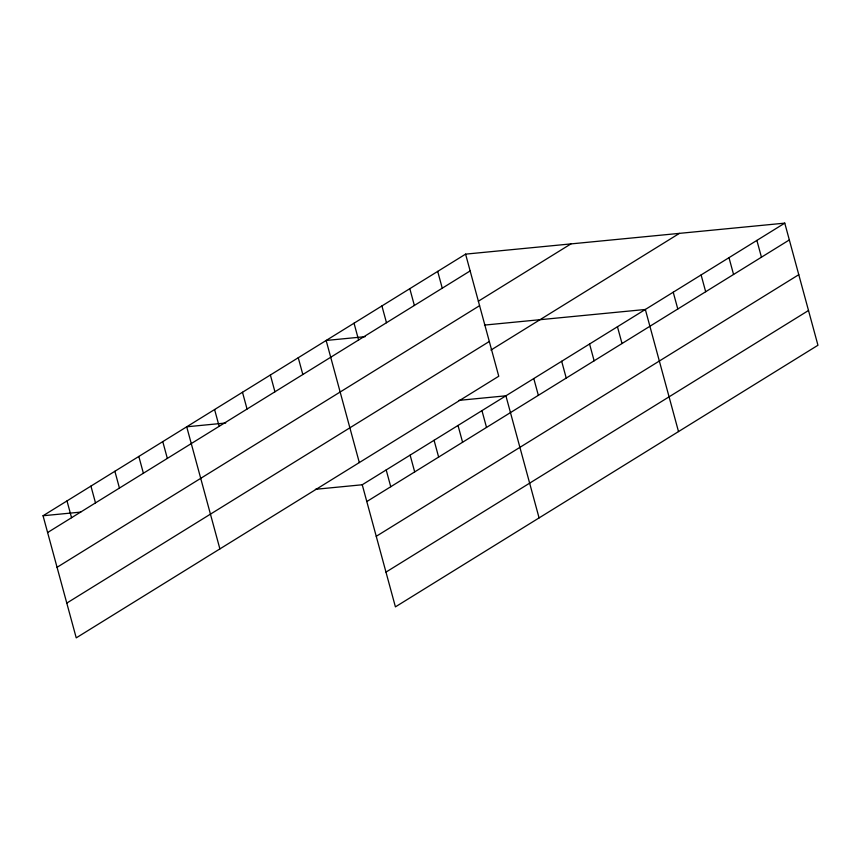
<?xml version="1.0" encoding="UTF-8"?>
<svg xmlns="http://www.w3.org/2000/svg" width="861" height="861" viewBox="0 0 861 861"><rect width="100%" height="100%" fill="white"/><g stroke="black" fill="none" stroke-linecap="round" stroke-linejoin="round"><path stroke-width="1.29" d="M465.586 254.135L498.756 376.235L76.231 637.861L43.05 515.75L465.586 254.135L784.769 223.139L817.95 345.25L395.414 606.865L362.244 484.765L784.769 223.139M47.613 532.539L470.149 270.924M478.329 301.232L570.918 243.911M57.052 567.302L479.588 305.677M66.781 603.098L489.317 341.483M490.921 350.093L679.437 233.374M366.808 501.554L789.333 239.939M376.246 536.306L798.782 274.691M385.976 572.113L808.511 310.498M365.161 336.673L326.147 340.461L359.317 462.572M484.452 325.092L645.341 309.476L678.511 431.587M225.722 423.009L186.708 426.798L219.889 548.909M459.085 400.354L505.902 395.812L539.083 517.924M43.05 515.75L80.762 512.091M315.427 489.306L362.244 484.765M756.884 240.413L761.447 257.202M728.998 257.676L733.561 274.476M701.112 274.95L705.676 291.739M673.227 292.213L677.79 309.002M617.455 326.75L622.019 343.539M589.57 344.013L594.133 360.802M561.673 361.276L566.237 378.076M533.788 378.549L538.351 395.339M481.956 410.632L486.519 427.433M437.7 271.398L442.253 288.187M458.02 425.463L462.583 442.253M409.804 288.661L414.367 305.461M434.073 440.283L438.636 457.083M381.918 305.935L386.481 322.724M410.127 455.114L414.69 471.903M354.032 323.198L358.596 339.998M386.191 469.934L390.754 486.734M298.261 357.735L302.824 374.524M270.376 374.998L274.939 391.798M242.49 392.261L247.053 409.061M214.593 409.535L219.157 426.324M162.772 441.628L167.335 458.418M138.825 456.448L143.389 473.249M114.879 471.279L119.442 488.069M90.932 486.099L95.496 502.899M66.997 500.919L71.56 517.719"/></g></svg>
